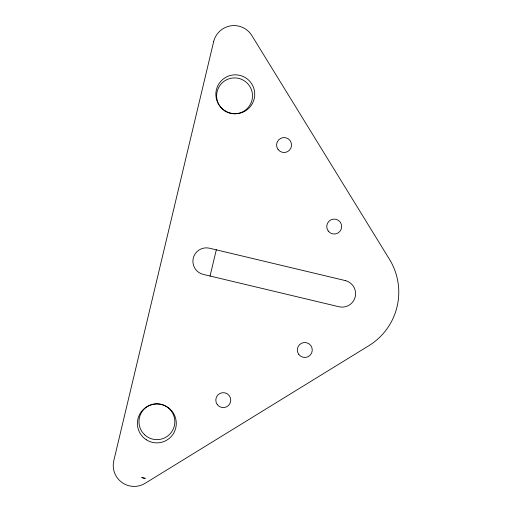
<?xml version="1.0" encoding="UTF-8"?>
<svg xmlns="http://www.w3.org/2000/svg" width="512" height="512" viewBox="0 0 512 512"><rect width="100%" height="100%" fill="white"/><g stroke="black" fill="none" stroke-linecap="round" stroke-linejoin="round"><path stroke-width="0.77" d="M210.022 276.192L216.346 249.67M141.805 477.562L145.178 478.362M145.178 478.355A17.952 15.098 13.4 0 1 141.811 477.555M213.645 41.67L113.805 460.627A20.934 20.934 0 0 0 145.139 483.309L368.87 345.69A62.81 62.81 0 0 0 389.466 259.29L251.846 35.552A20.934 20.934 0 0 0 213.645 41.67M345.261 280.57L209.478 248.211A13.459 13.459 0 0 0 193.267 258.189A13.459 13.459 0 0 0 203.238 274.4L339.021 306.758A13.459 13.459 0 0 0 355.232 296.787A13.459 13.459 0 0 0 345.261 280.57M225.005 111.04A17.946 17.946 0 0 0 252.493 96.518A17.946 17.946 0 0 0 226.176 79.981A17.946 17.946 0 0 0 225.005 111.04M144.57 434.739A17.946 17.946 0 0 0 174.355 425.862A17.946 17.946 0 0 0 151.776 404.506A17.946 17.946 0 0 0 144.57 434.739M328.218 231.021A7.475 7.475 0 0 0 341.082 229.517A7.475 7.475 0 0 0 333.35 219.13A7.475 7.475 0 0 0 328.218 231.021M146.33 439.789A19.443 19.443 0 0 0 176.269 424.371A19.443 19.443 0 0 0 147.949 406.15A19.443 19.443 0 0 0 146.33 439.789M224.774 110.624A19.443 19.443 0 0 0 254.714 95.206A19.443 19.443 0 0 0 226.394 76.992A19.443 19.443 0 0 0 224.774 110.624M217.28 404.602A7.475 7.475 0 0 0 230.144 403.098A7.475 7.475 0 0 0 222.406 392.704A7.475 7.475 0 0 0 217.28 404.602M278.074 149.498A7.475 7.475 0 0 0 290.938 147.994A7.475 7.475 0 0 0 283.206 137.606A7.475 7.475 0 0 0 278.074 149.498M298.803 354.458A7.475 7.475 0 0 0 311.667 352.954A7.475 7.475 0 0 0 303.93 342.566A7.475 7.475 0 0 0 298.803 354.458"/></g></svg>
